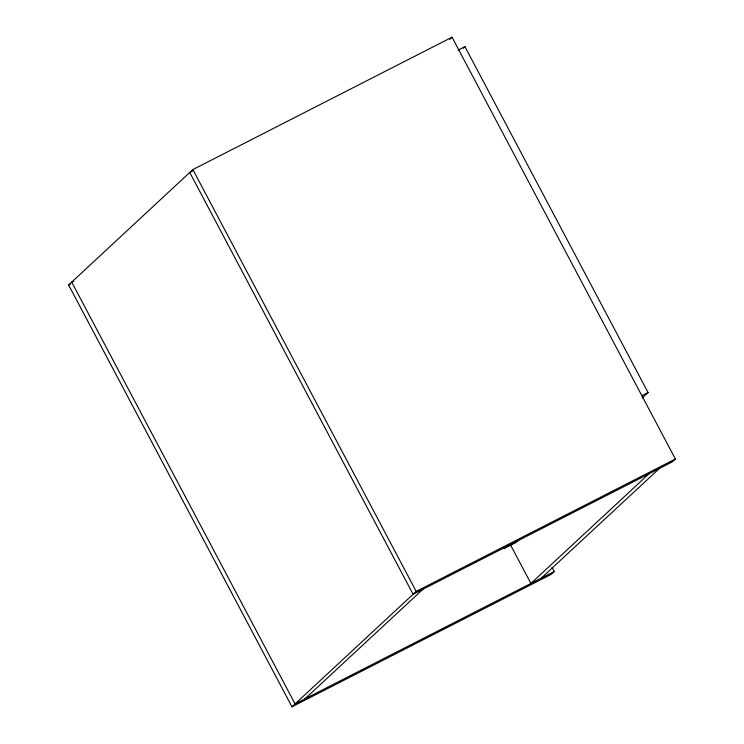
<?xml version="1.0" encoding="UTF-8"?>
<svg xmlns="http://www.w3.org/2000/svg" width="744" height="744" viewBox="0 0 744 744"><rect width="100%" height="100%" fill="white"/><g stroke="black" fill="none" stroke-linecap="round" stroke-linejoin="round"><path stroke-width="1.12" d="M552.067 567.43L554.243 571.531L551.137 574.424L291.955 706.8L68.615 284.989L192.863 169.576L452.045 37.2L675.385 459.011L672.278 461.903L413.097 594.279L189.757 172.469L192.715 170.953M449.711 39.367L452.045 37.2M463.242 48.221L464.926 46.658L648.071 392.544L642.165 398.021M291.955 706.8L416.203 591.396L675.385 459.011M304.91 698.886L422.945 589.248M648.954 473.816L530.918 583.445L510.514 544.915M541.279 578.153L659.314 468.515M458.034 50.174L464.926 46.658M73.786 281.046L71.722 282.097L295.061 703.917L554.243 571.531M68.615 284.989L70.68 283.929M642.156 395.557L648.071 392.544M192.863 169.576L416.203 591.396M506.59 546.254L504.134 548.533L516.429 542.255L518.884 539.977L506.59 546.254"/></g></svg>
